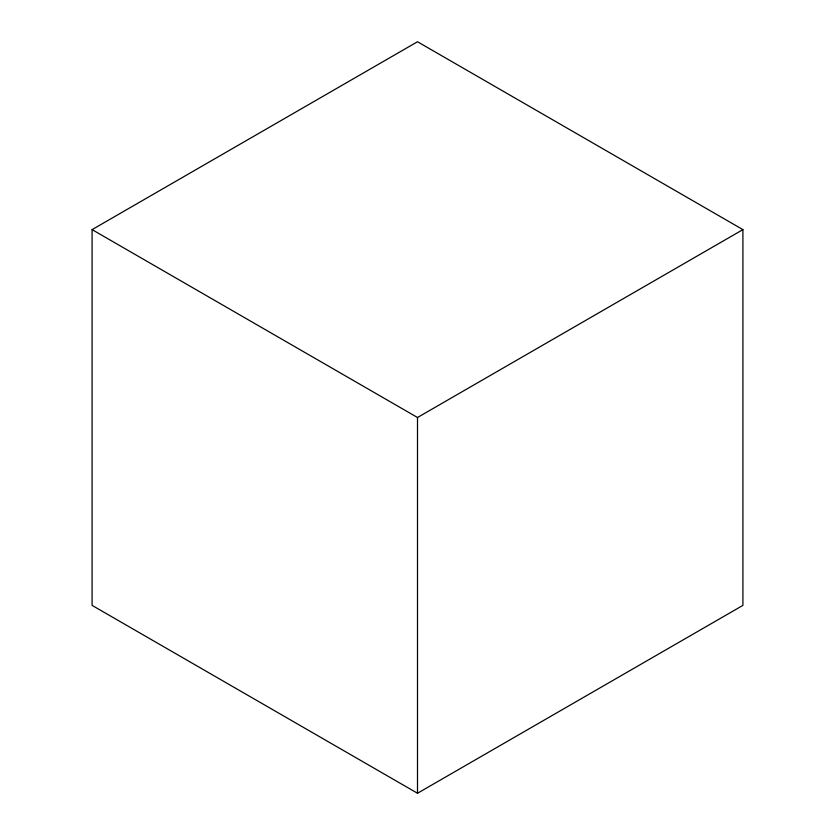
<?xml version="1.0" encoding="UTF-8"?>
<svg xmlns="http://www.w3.org/2000/svg" width="835" height="835" viewBox="0 0 835 835"><rect width="100%" height="100%" fill="white"/><g stroke="black" fill="none" stroke-linecap="round" stroke-linejoin="round"><path stroke-width="1.25" d="M92.09 229.625L417.5 41.75L742.91 229.625L742.91 605.375L417.5 793.25L92.09 605.375L92.09 229.625L417.5 417.5L742.91 229.625M417.5 417.5L417.5 793.25"/></g></svg>
